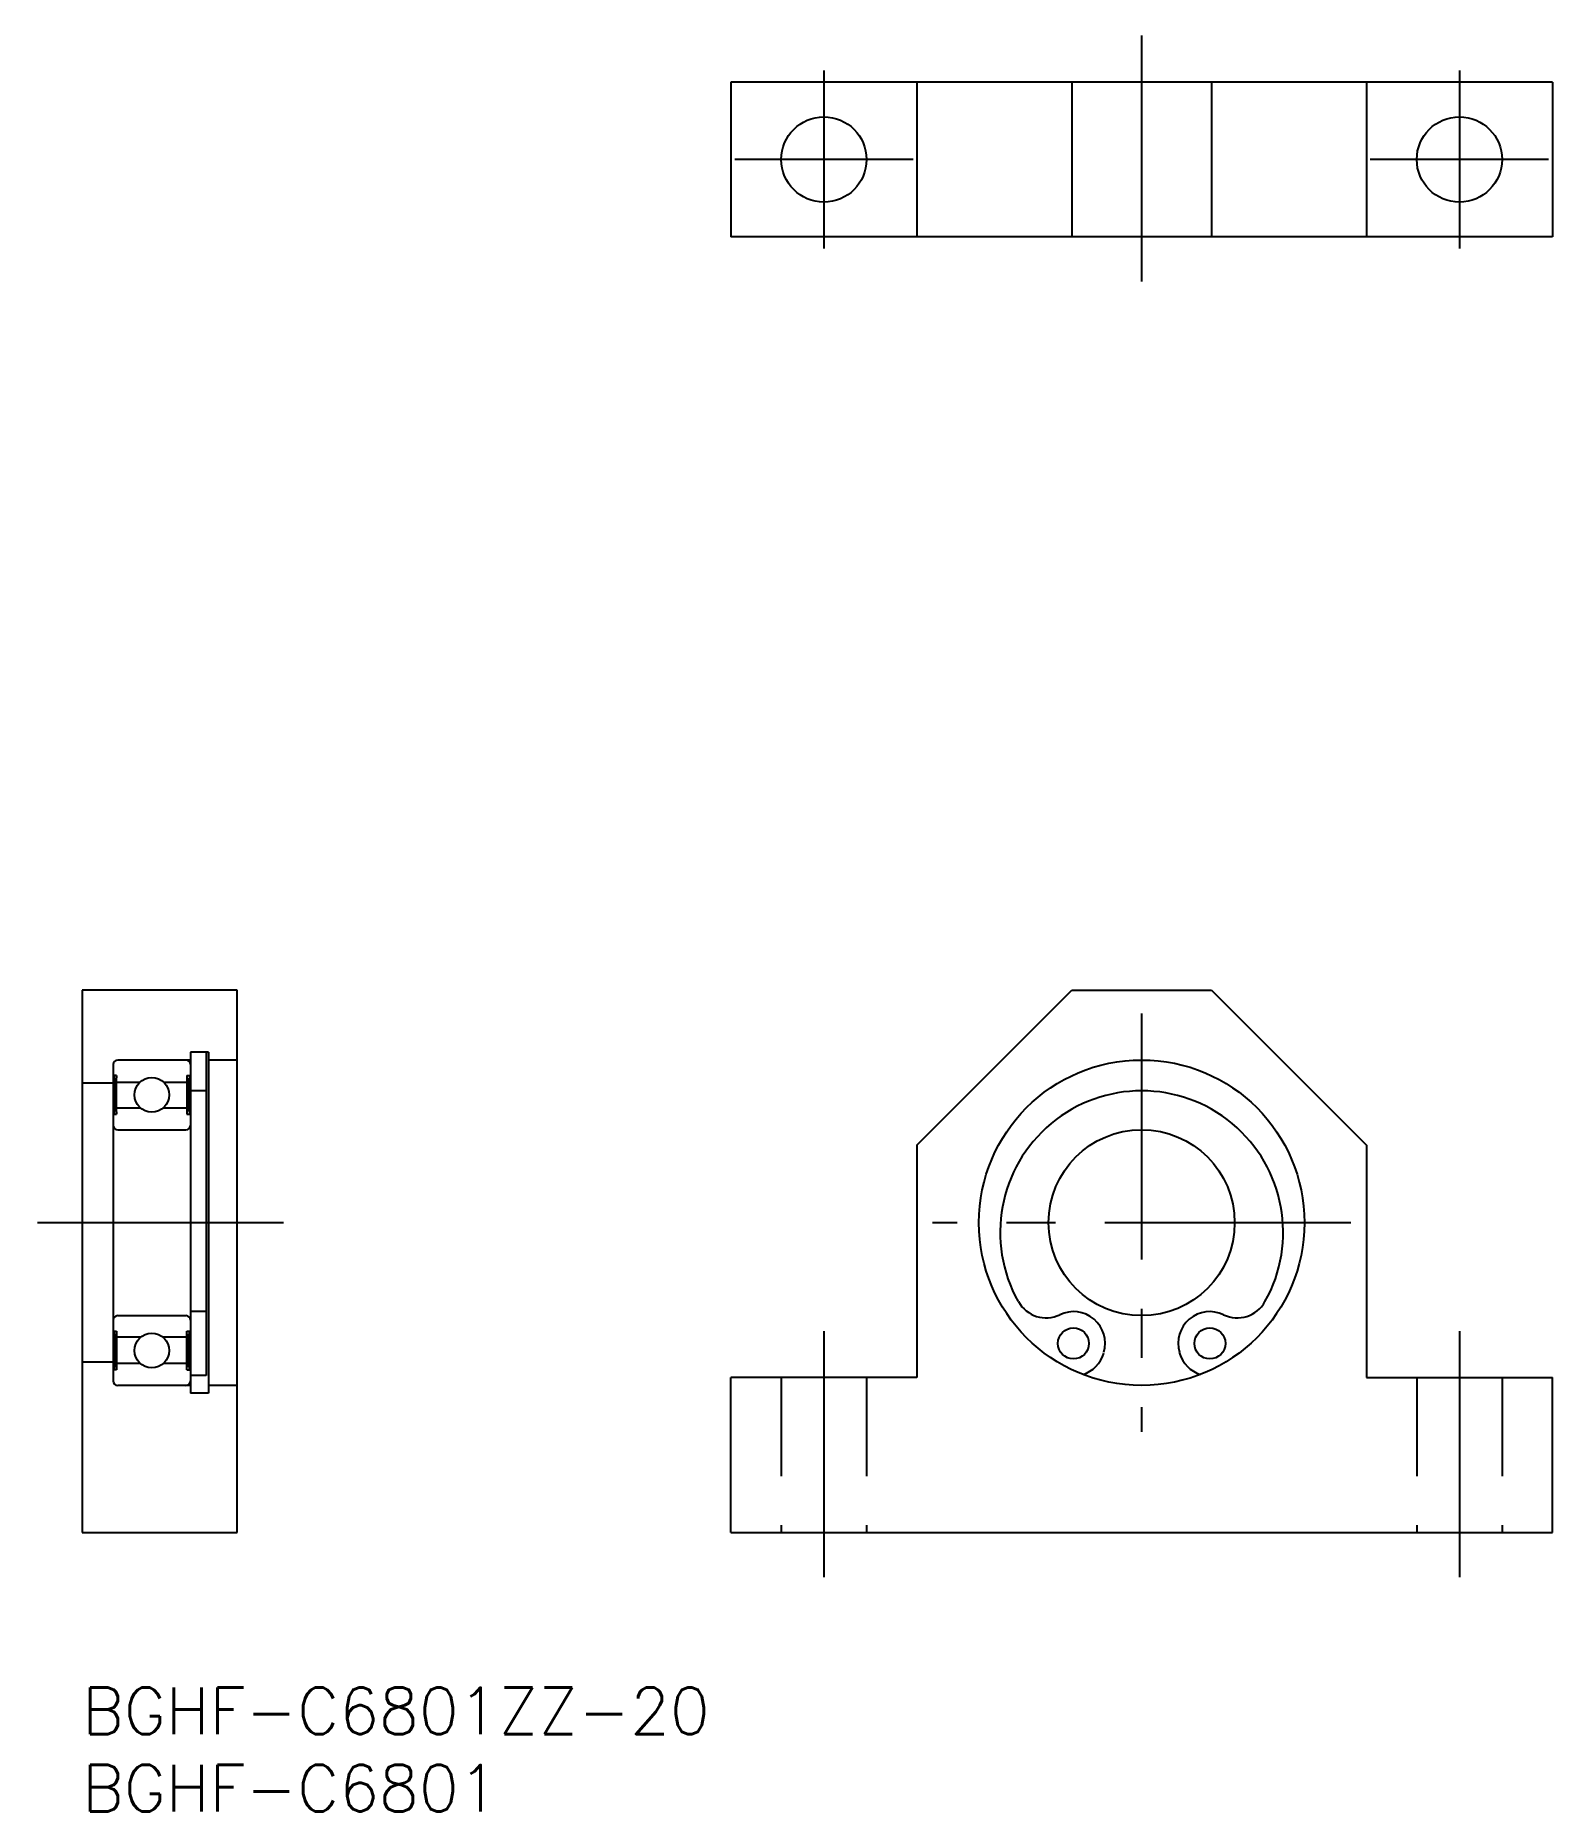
# Model space of a CAD drawing. Extents: x -3 to 95, y -8 to 107.
import ezdxf

# ---------------------------------------------------------------- set-up
doc = ezdxf.new("R2010")
doc.units = 0
doc.header["$LTSCALE"] = 0.5
doc.linetypes.add('CENTER', pattern=[50.8, 31.75, -6.35, 6.35, -6.35])
doc.linetypes.add('DASHED', pattern=[19.05, 12.7, -6.35])
for name, color, linetype in [('MSM_CENTER', 1, 'CENTER'), ('MSM_CONTINUOUS', 7, 'CONTINUOUS'), ('MSM_DASHED', 4, 'DASHED'), ('MSM_NARROW', 5, 'CONTINUOUS'), ('MSM_PART_NUMBER', 7, 'CONTINUOUS')]:
    doc.layers.add(name, color=color, linetype=linetype)
doc.styles.get("Standard").update_dxf_attribs({"font": 'txt.shx', "height": 3, "bigfont": 'bigfont.shx'})

msp = doc.modelspace()

# ---------------------------------------------------------------- linework, layer by layer
at = {"layer": 'MSM_CENTER'}
for p, q in [((68.36, 106.62), (68.36, 90.62)), ((47.86, 104.37), (47.86, 92.87)), ((88.86, 104.37), (88.86, 92.87)), ((53.61, 98.62), (42.11, 98.62)), ((94.61, 98.62), (83.11, 98.62)), ((68.36, 43.5), (68.36, 16.5)), ((13, 30), (-3, 30)), ((81.86, 30), (54.86, 30)), ((47.86, 23), (47.86, 7)), ((88.86, 23), (88.86, 7))]:
    msp.add_line(p, q, dxfattribs=at)
at = {"layer": 'MSM_CONTINUOUS'}
for p, q in [((41.86, 103.62), (41.86, 93.62)), ((94.86, 103.62), (41.86, 103.62)), ((53.86, 103.62), (53.86, 93.62)), ((63.86, 103.62), (63.86, 93.62)), ((72.86, 103.62), (72.86, 93.62)), ((82.86, 103.62), (82.86, 93.62)), ((94.86, 103.62), (94.86, 93.62)), ((94.86, 93.62), (41.86, 93.62)), ((0, 45), (0, 10)), ((10, 45), (0, 45)), ((10, 10), (10, 45)), ((53.86, 35), (63.86, 45)), ((63.86, 45), (72.86, 45)), ((72.86, 45), (82.86, 35)), ((2, 40.2), (2, 19.8)), ((7, 40.5), (2.3, 40.5)), ((8.15, 41, 0.5), (7, 41, 0.5)), ((7, 41), (7, 19)), ((8, 41), (8, 20.13)), ((8.15, 41), (8.15, 19)), ((10, 40.5, 0.5), (8.15, 40.5, 0.5)), ((2, 39), (0, 39)), ((2.23, 39.5), (2, 39.5)), ((2.06, 37), (2.06, 39.5)), ((2.23, 37), (2.23, 39.5)), ((2.23, 39.08), (3.74, 39.08)), ((5.26, 39.08), (6.77, 39.08)), ((6.77, 39.5), (7, 39.5)), ((6.77, 39.5), (6.77, 37)), ((6.94, 39.5), (6.94, 37)), ((8, 38.5, 0.5), (7, 38.5, 0.5)), ((2, 37), (2.23, 37)), ((3.77, 37.39), (2.23, 37.39)), ((6.77, 37.39), (5.23, 37.39)), ((6.77, 37), (7, 37)), ((2.3, 36), (6.7, 36)), ((53.86, 35), (53.86, 20)), ((82.86, 35), (82.86, 20)), ((8, 24.26, 0.5), (7, 24.26, 0.5)), ((2, 23), (2.23, 23)), ((2.06, 23), (2.06, 20.5)), ((2.23, 23), (2.23, 20.5)), ((2.3, 24), (6.7, 24)), ((6.77, 20.5), (6.77, 23)), ((6.77, 23), (7, 23)), ((6.94, 20.5), (6.94, 23)), ((3.77, 22.61), (2.23, 22.61)), ((6.77, 22.61), (5.23, 22.61)), ((2, 21), (0, 21)), ((2.23, 20.93), (3.74, 20.93)), ((5.26, 20.93), (6.77, 20.93)), ((70.79, 21.63), (70.81, 21.57)), ((2.23, 20.5), (2, 20.5)), ((7, 19.5), (2.3, 19.5)), ((6.77, 20.5), (7, 20.5)), ((8, 20.13, 0.5), (7, 20.13, 0.5)), ((10, 19.5, 0.5), (8.15, 19.5, 0.5)), ((53.86, 20), (41.86, 20)), ((41.86, 10), (41.86, 20)), ((82.86, 20), (94.86, 20)), ((94.86, 10), (94.86, 20)), ((8.15, 19, 0.5), (7, 19, 0.5)), ((0, 10), (10, 10)), ((41.86, 10), (94.86, 10))]:
    msp.add_line(p, q, dxfattribs=at)
for centre, radius in [((47.86, 98.62), 2.75), ((88.86, 98.62), 2.75), ((68.36, 30), 10.5), ((4.5, 38.25), 1.12), ((68.36, 30), 6), ((63.96, 22.21), 1), ((72.76, 22.21), 1), ((4.5, 21.75), 1.12)]:
    msp.add_circle(centre, radius, dxfattribs=at)
for centre, radius, start, end in [((2.3, 40.2), 0.3, 90, 180), ((6.7, 40.2), 0.3, 0, 90), ((68.36, 29.38), 9.13, 330.641, 209.359), ((2.3, 36.3), 0.3, 180, 270), ((6.7, 36.3), 0.3, 270, 0), ((62.2, 25.91), 2.05, 209.359, 295.519), ((63.96, 22.21), 2.05, 343.794, 115.519), ((72.76, 22.21), 2.05, 64.481, 196.206), ((74.53, 25.91), 2.05, 244.481, 330.641), ((2.3, 23.7), 0.3, 90, 180), ((6.7, 23.7), 0.3, 0, 90), ((63.99, 22.13), 2, 286.4159, 343.794), ((72.73, 22.13), 2, 196.206, 253.5841), ((2.3, 19.8), 0.3, 180, 270), ((6.7, 19.8), 0.3, 270, 0)]:
    msp.add_arc(centre, radius, start, end, dxfattribs=at)
at = {"layer": 'MSM_DASHED'}
for p, q in [((45.11, 20), (45.11, 10)), ((50.61, 20), (50.61, 10)), ((86.11, 20), (86.11, 10)), ((91.61, 20), (91.61, 10))]:
    msp.add_line(p, q, dxfattribs=at)
at = {"layer": 'MSM_NARROW'}
for p, q in [((2.06, 39.5), (2.23, 37)), ((2.23, 39.5), (2.06, 37)), ((6.77, 39.5), (6.94, 37)), ((6.94, 39.5), (6.77, 37)), ((2.06, 20.5), (2.23, 23)), ((2.23, 20.5), (2.06, 23)), ((6.77, 20.5), (6.94, 23)), ((6.94, 20.5), (6.77, 23))]:
    msp.add_line(p, q, dxfattribs=at)

# ---------------------------------------------------------------- texts
at = {"layer": 'MSM_PART_NUMBER'}
for s, p in [('BGHF-C6801ZZ-20', (0, -3)), ('BGHF-C6801', (0, -8))]:
    msp.add_text(s, height=3, dxfattribs=at).set_placement(p)

doc.saveas('drawing.dxf')
